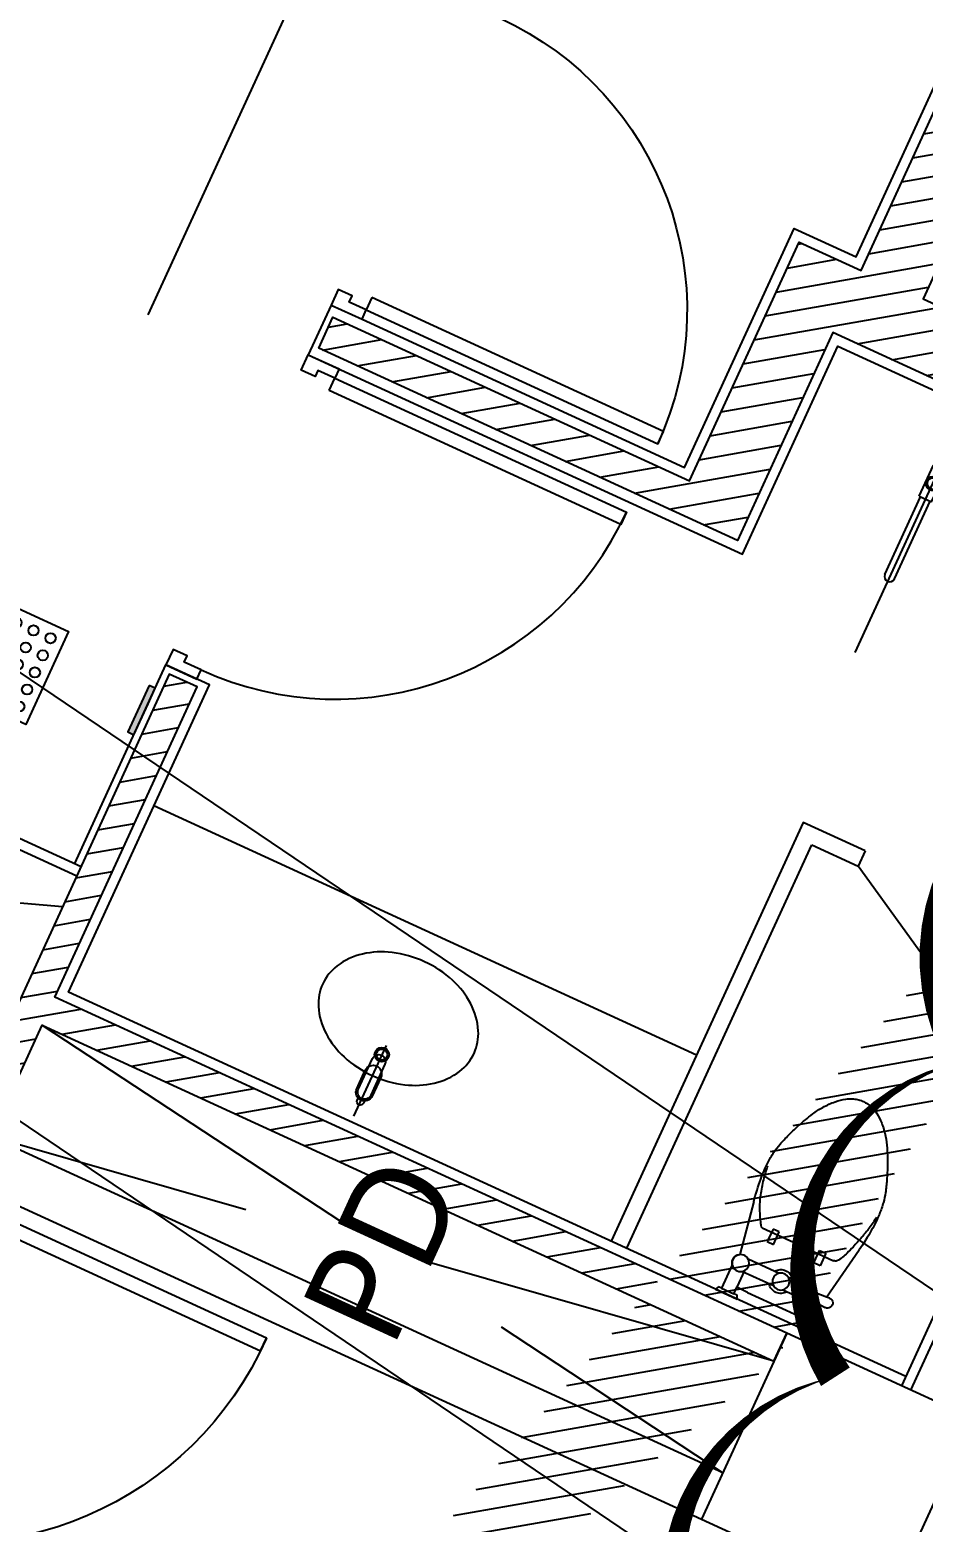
# Model space of a CAD drawing. Header units: millimetres. Extents: x -21000 to 567700, y 435000 to 850800.
# Drawn here: x 52470 to 55088, y 721113 to 725484 of the extents above; entities that cross this region are included whole.
import ezdxf
from ezdxf.enums import TextEntityAlignment as Align
from ezdxf.xclip import XClip

# ---------------------------------------------------------------- set-up
doc = ezdxf.new("R2010")
doc.units = ezdxf.units.MM
doc.header["$LTSCALE"] = 700
doc.header["$XCLIPFRAME"] = 2
for name, pattern in [('AB_Pbase$0$CEN', [62, 60, -1, 0, -1]), ('AB_Pbase$0$HID', [2.3, 1.5, -0.8]), ('AB_Pbase$0$주차장기둥$0$CEN', [62, 60, -1, 0, -1])]:
    doc.linetypes.add(name, pattern=pattern)
doc.layers.get('0').update_dxf_attribs({"color": 2})
doc.layers.add('2001 수정', color=151, linetype='Continuous', plot=False)
doc.layers.add('AB_Pbase$0$Defponts', color=161, linetype='Continuous', plot=False)
for name, color, linetype in [('AB_Pbase$0$1', 1, 'Continuous'), ('AB_Pbase$0$2', 4, 'Continuous'), ('AB_Pbase$0$AA-XXXX-CNTL', 1, 'Continuous'), ('AB_Pbase$0$AB_Pbase$0$AB_Shops$0$AB_Shops$0$점자블럭', 5, 'Continuous'), ('AB_Pbase$0$AB_Pbase$0$AB_Shops$0$FIN', 6, 'Continuous'), ('AB_Pbase$0$AB_Pbase$0$DOOR', 4, 'Continuous'), ('AB_Pbase$0$AB_Pbase$0$ELE8', 8, 'Continuous'), ('AB_Pbase$0$AB_Pbase$0$WIN', 4, 'Continuous'), ('AB_Pbase$0$AB_Pbase$0$WIN1', 1, 'Continuous'), ('AB_Pbase$0$AB_Shops$0$BF 검토1', 10, 'Continuous'), ('AB_Pbase$0$AB_Shops$0$FIN', 6, 'Continuous'), ('AB_Pbase$0$AB_Shops$0$fix', 6, 'Continuous'), ('AB_Pbase$0$AB_Shops$0$TOIL', 4, 'Continuous'), ('AB_Pbase$0$AB_Shops$0$WAL', 3, 'Continuous'), ('AB_Pbase$0$CEN', 1, 'AB_Pbase$0$CEN'), ('AB_Pbase$0$DOOR', 4, 'Continuous'), ('AB_Pbase$0$FIN', 6, 'Continuous'), ('AB_Pbase$0$fix', 6, 'Continuous'), ('AB_Pbase$0$HAT-BR', 5, 'Continuous'), ('AB_Pbase$0$INS', 8, 'Continuous'), ('AB_Pbase$0$TEX', 3, 'Continuous'), ('AB_Pbase$0$void', 1, 'AB_Pbase$0$HID'), ('AB_Pbase$0$주차장기둥$0$CEN_P', 244, 'AB_Pbase$0$주차장기둥$0$CEN'), ('MAK2', 7, 'Continuous')]:
    doc.layers.add(name, color=color, linetype=linetype)
doc.styles.add('AB_Pbase$0$돋음체', font='malgun.ttf')

# ---------------------------------------------------------------- blocks, each defined once
blk = doc.blocks.new('AB_Pbase$0$AB_Pbase$0$AB_Shops$0$AB_Shops$0$점자블럭')
at = {"layer": 'AB_Pbase$0$AB_Pbase$0$AB_Shops$0$AB_Shops$0$점자블럭', "extrusion": (0, 0, -1)}
blk.add_lwpolyline([(0, 0), (300, 0), (300, 300), (0, 300)], close=True, dxfattribs=at)
at = {"layer": 'AB_Pbase$0$AB_Pbase$0$AB_Shops$0$AB_Shops$0$점자블럭', "color": 250}
for centre in [(-259.9999998714775, 259.9999995172256), (-204.9999998714775, 259.9999995172256), (-149.9999998714775, 259.9999995172256), (-94.99999987147748, 259.9999995172256), (-39.99999987147749, 259.9999995172256), (-259.9999996945262, 204.9999995172257), (-204.9999996945262, 204.9999995172257), (-149.9999996945262, 204.9999995172257), (-94.9999996945262, 204.9999995172257), (-39.9999996945262, 204.9999995172257), (-259.9999996783445, 149.9999993076781), (-204.9999996783445, 149.9999993076781), (-149.9999996783444, 149.9999993076781), (-94.99999967834447, 149.9999993076781), (-39.99999967834447, 149.9999993076781), (-259.9999996622791, 94.99999951722565), (-204.9999996622791, 94.99999951722565), (-149.9999996622791, 94.99999951722565), (-94.99999966227917, 94.99999951722565), (-39.99999966227915, 94.99999951722565), (-259.9999991634395, 39.99999951722566), (-204.9999991634395, 39.99999951722566), (-149.9999991634395, 39.99999951722566), (-94.9999991634395, 39.99999951722566), (-39.9999991634395, 39.99999951722566)]:
    blk.add_circle(centre, 15, dxfattribs=at)
blk = doc.blocks.new('AB_Pbase$0$AB_Pbase$0$A$C2B26199C')
at = {"layer": 'AB_Pbase$0$AB_Pbase$0$ELE8'}
for p, q in [((1099.88966476405, 2015.979107109612), (1099.889664763934, 1035.979107109611)), ((1054.889664763934, 1010.979107109611), (1054.889664763934, 2000.979107109611))]:
    blk.add_line(p, q, dxfattribs=at)
at = {"layer": 'AB_Pbase$0$AB_Pbase$0$WIN'}
for points in [[(1054.889664763934, 2000.979107109611), (999.8896647639339, 2000.979107109611), (999.8896647639339, 2055.979107109612), (1099.889664763934, 2055.979107109612), (1099.889664763934, 2015.979107109612), (1054.889664763934, 2015.979107109612)], [(1054.889664763934, 1010.979107109611), (999.8896647639339, 1010.979107109611), (999.8896647639339, 955.9791071096114), (1099.889664763934, 955.9791071096114), (1099.889664763934, 995.9791071096114), (1054.889664763934, 995.9791071096114)], [(1099.889664763934, 995.9791071096114), (1099.889664763934, 1035.979107109611), (2019.889664763934, 1035.979107109611), (2019.889664763934, 995.9791071096114)]]:
    blk.add_lwpolyline(points, close=True, dxfattribs=at)
at = {"layer": 'AB_Pbase$0$AB_Pbase$0$WIN1'}
blk.add_arc((1009.992684454773, 1009.99359545805), 1009.994216182302, 359.2049491065488, 84.89349267362634, dxfattribs=at)
blk = doc.blocks.new('AB_Pbase$0$AB_Shops$0$A$C4FB110F822')
at = {"layer": 'AB_Pbase$0$AB_Shops$0$fix'}
for p, q in [((19.9999122453446, 669.9999723160581), (14.9999122453446, 679.9999723160581)), ((14.9999122453446, 679.9999723160581), (84.99991224534459, 679.9999723160581)), ((29.9999122453446, 669.9999723160581), (19.9999122453446, 669.9999723160581)), ((29.9999122453446, 594.9999723160581), (29.9999122453446, 669.9999723160581)), ((29.9999122453446, 669.9999723160581), (69.9999122453446, 669.9999723160581)), ((79.99991224534459, 669.9999723160581), (69.9999122453446, 669.9999723160581)), ((69.9999122453446, 669.9999723160581), (69.9999122453446, 648.6742866164712)), ((84.99991224534459, 679.9999723160581), (79.99991224534459, 669.9999723160581)), ((69.9999122453446, 594.9999723160581), (69.9999122453446, 648.6742866164712)), ((104.9999122453446, 649.9999723160581), (179.9999122453445, 649.9999723160581)), ((179.9999122453445, 649.9999723160581), (254.9999122453446, 649.9999723160581)), ((309.9999122453446, 624.9999723160581), (315.6083778537868, 594.1534114695095)), ((64.9999122453446, 599.9999723160581), (164.9999122453446, 599.9999723160581)), ((194.9999122453446, 599.9999723160581), (244.9999122453446, 599.9999723160581)), ((244.9999122453446, 599.9999723160581), (244.9999122453446, 559.9999723160581)), ((315.6083778537868, 594.1534114695095), (329.9999122453446, 594.9999723160581)), ((9.999912245344603, 399.9999723160581), (37.90365844467306, 558.1212007786088)), ((64.9999122453446, 559.9999723160581), (164.9999122453446, 559.9999723160581)), ((244.9999122453446, 559.9999723160581), (194.9999122453446, 559.9999723160581)), ((320.7866255321132, 565.5419303580128), (349.9999122453446, 399.9999723160581)), ((329.9999122453446, 564.9999723160581), (320.7866255321132, 565.5419303580128)), ((94.99991224534459, 489.9999723160581), (114.9999122453446, 489.9999723160581)), ((94.99991224534459, 449.9999723160581), (94.99991224534459, 489.9999723160581)), ((114.9999122453446, 489.9999723160581), (114.9999122453446, 449.9999723160581)), ((244.9999122453446, 489.9999723160581), (244.9999122453446, 449.9999723160581)), ((264.9999122453446, 489.9999723160581), (244.9999122453446, 489.9999723160581)), ((264.9999122453446, 449.9999723160581), (264.9999122453446, 489.9999723160581)), ((64.9999122453446, 459.9999723160581), (179.9999122453445, 459.9999723160581)), ((114.9999122453446, 449.9999723160581), (94.99991224534459, 449.9999723160581)), ((179.9999122453445, 459.9999723160581), (294.9999122453446, 459.9999723160581)), ((244.9999122453446, 449.9999723160581), (264.9999122453446, 449.9999723160581))]:
    blk.add_line(p, q, dxfattribs=at)
blk.add_lwpolyline([(244.9999122453446, 589.9999723160581), (315.6083778537868, 594.1534114695095, -1.060552139172139)], format="xyb", dxfattribs=at)
blk.add_lwpolyline([(320.7866255321132, 565.5419303580128), (244.9999122453446, 569.9999723160581)], dxfattribs=at)
for centre in [(49.99991224522819, 579.9999723160579), (179.9999122452282, 579.9999723160579)]:
    blk.add_circle(centre, 25, dxfattribs=at)
for centre, radius, start, end in [((104.9999122452282, 187.3120806773368), 462.6878916386614, 90, 94.33828019308694), ((179.9999122452282, 579.9999723160579), 35, 34.84990458307976, 145.1500954169202), ((254.9999122452282, 187.3120806773368), 462.6878916386591, 84.28940686283221, 90), ((300.5407742450771, 642.7207006755925), 5.007892861838731, 27.07367623966936, 84.28940686283221), ((287.1561884058465, 635.8792198957818), 20.03962587393787, 14.03624346630874, 27.07367623966936), ((63.09576623656903, 579.8641143534041), 250.9958226551364, 10.35969067646496, 14.03624346630874), ((49.99991224522819, 579.9999723160579), 24.99999999999957, 143.1301023522383, 241.0628350596093), ((330.882265186432, 579.9999723160579), 15.02592914640565, 266.6335393343915, 93.36646066560851), ((179.9999122452282, 579.9999723160579), 35, 214.8499045830797, 325.1500954157596), ((462.9205761660414, 205.7383035116072), 474.7441460026528, 150.4325217491055, 153.434948822922), ((201.7101663437497, 353.9304185126384), 174.4246808526998, 143.1301023522383, 150.4325217491055), ((64.99991224522819, 456.4631090864714), 3.536863229518325, 90, 143.1301023522383), ((294.9999122452282, 447.6648842347493), 12.3350880812726, 45, 90), ((264.9965037788788, 417.6614757682837), 54.76631525190739, 24.07220106356321, 45), ((49.05606106648338, 321.1923553227389), 291.2754398081298, 20.55604521948588, 24.07220106356321), ((773.3654340762002, 267.5046929873933), 774.7786257793753, 170.153423215945, 175.2363583103815), ((246.0459304874821, 309.1589081278943), 234.3671925443863, 157.1946631479394, 164.054604097302), ((309.1262162732018, 282.635483458027), 302.7968243644601, 153.434948822922, 157.1946631479394), ((-205.9874211635615, 225.551049486472), 563.6619982322017, 18.02862339224456, 20.55604521948588), ((-681.930976948206, 70.64470103554777), 1064.179975015591, 15.94539590269801, 18.02862339224456), ((-413.3656095857441, 267.5046929873933), 774.7786257794189, 4.763641689618332, 9.846576784054994), ((596.7983107263279, 208.9439423453005), 599.1551742680816, 164.054604097302, 168.3434564677672), ((-454.6518595535015, 135.5815917197324), 827.8061249909329, 13.58335858829651, 15.94539590269801), ((441.1272633156332, 295.1912072174891), 441.3888461211421, 175.2363583103815, 181.972332511057), ((340.2430702711281, 261.8710787486925), 337.1974044408194, 168.3434564677672, 175.6012946440453), ((112.5109686123032, 272.6183602338133), 244.3228351035419, 4.398705355954731, 13.58335858829651), ((-81.12743882506038, 295.1912072174891), 441.3888461211603, 358.0276674889429, 4.763641689618332), ((303.3548949004908, 290.4466988426575), 303.5348078835146, 181.972332511057, 188.746162262682), ((56.64492958996561, 290.4466988426575), 303.5348078835154, 351.2538377373179, 358.0276674889429), ((213.7866315922293, 276.6669660260377), 212.9127640500219, 188.746162262682, 196.8361067577728), ((146.2131928983435, 276.6669660260377), 212.9127640500247, 343.1638932422272, 351.2538377373179), ((446.337941941485, 347.0382848169829), 455.8782645918433, 196.8361067577728, 198.4349488193626), ((968.9340844448016, 521.2369989846775), 1006.742966834653, 198.4349488193626, 199.5108267501704), ((550.1384533067755, 372.8446215984586), 562.4344272738459, 199.5108267501704, 203.9624889767793), ((-190.1386288163194, 372.8446215984586), 562.434427273905, 336.0375110232208, 340.4891732498297), ((-608.9342599597003, 521.2369989865401), 1006.742966840367, 340.4891732498297, 341.5650511793192), ((-86.33811745335696, 347.0382848177978), 455.8782645944271, 341.5650511793192, 343.1638932422272), ((846.6032273841847, 504.6067434106661), 886.8610276216903, 203.9624889767793, 207.5072779851506), ((-486.6034028937283, 504.6067434106661), 886.8610276217933, 332.4927220148493, 336.0375110232208), ((252.7080969387025, 195.3486179123574), 217.2700971621849, 207.5072779851506, 216.8698976465944), ((107.2917275518703, 195.3486179123574), 217.2700971621588, 323.1301023522383, 332.4927220148493), ((297.3605410508171, 228.8379509964434), 273.0856523023216, 216.8698976465944, 225.2191760865379), ((62.63928343975567, 228.8379509964434), 273.0856523022855, 314.780823913462, 323.1301023522383), ((221.2086435950187, 152.1011989533144), 164.9762604796724, 225.2191760865379, 236.3099324722858), ((175.506780604861, 83.54840446819435), 82.5860552822108, 236.3099324722858, 252.0099396890379), ((183.3247404923021, 107.6238214546756), 107.8990203371602, 252.0099396890379, 260.5376777915632), ((179.9999122452282, 87.67485197281349), 87.67487965682994, 260.5376777915632, 270), ((179.9999122452282, 87.67485197292989), 87.67487965685177, 270, 279.4623222084368), ((176.6750839982704, 107.6238214546756), 107.8990203371878, 279.4623222084368, 287.9900603109621), ((184.4930438855954, 83.54840446819435), 82.58605528220757, 287.9900603109621, 303.6900675277141), ((138.7911808955541, 152.1011989533144), 164.976260479664, 303.6900675277141, 314.780823913462)]:
    blk.add_arc(centre, radius, start, end, dxfattribs=at)
blk = doc.blocks.new('AB_Pbase$0$basin22')
at = {"layer": 'AB_Pbase$0$fix'}
blk.add_line((-2.037268e-10, -270.4532828896772), (1.6589183e-09, -498.0952663987408), dxfattribs=at)
for points in [[(-2.037268e-10, -367, 0.0774187245895405), (97.75841340215992, -351.7720655880403, 0.0871303006921753), (174.4660330263723, -311.556026027305, 0.1056426630968527), (227.5054667087097, -249.0422670019325, 0.1238996188866737), (243.9999999997963, -183.5, 0.1238996188870748), (227.5054667087097, -117.9577329978346, 0.1056426630964291), (174.4660330263723, -55.44397397269495, 0.0871303006950405), (97.75841340029729, -15.2279344110284, 0.0774187245867685), (-2.037268e-10, 0, 0.0774187245874939), (-97.75841340070473, -15.22793441126123, 0.0871303006940359), (-174.4660330267796, -55.44397397246211, 0.1056426630973625), (-227.5054667091172, -117.9577329980675, 0.1238996188863817), (-244.0000000002037, -183.5, 0.1238996188868078), (-227.5054667091172, -249.0422670021653, 0.1056426630968673), (-174.4660330267796, -311.556026027305, 0.0871303006940397), (-97.75841340070473, -351.7720655887388, 0.0774187245876061)], [(19.99999999979627, -421.5349359668326, -0.4142135623730935), (-2.037268e-10, -441.5349359668325, -0.4142135623731064), (-20.00000000020373, -421.5349359668326), (-20.00000000020373, -321.5349359668326, -0.4142135623730935), (-2.037268e-10, -301.5349359668326, -0.4142135623730935), (20.00000000165892, -321.5349359668326)], [(25.00000000165892, -421.5349359649698, -0.4142135623730951), (-2.037268e-10, -446.5349359668326, -0.4142135623731056), (-24.99999999834108, -421.5349359649698), (-24.99999999834108, -361.5349359649699, -0.4142135623730951), (-2.037268e-10, -336.5349359668325, -0.4142135623730951), (25.00000000165892, -361.5349359649699)]]:
    blk.add_lwpolyline(points, format="xyb", close=True, dxfattribs=at)
blk.add_lwpolyline([(9.999999999796273, -444.4478144410531), (10.00000000165892, -451.5349359649698, -0.4142135623730951), (-2.037268e-10, -461.5349359668325, -0.4142135623731217), (-9.99999999834108, -451.5349359649698), (-10.00000000020373, -444.4478144410531)], format="xyb", dxfattribs=at)
for radius in [21.14004633651394, 16.14004633651393]:
    blk.add_circle((-2.037268e-10, -299.4360542357899), radius, dxfattribs=at)
blk = doc.blocks.new('AB_Pbase$0$D1000', base_point=(743247.4796857892, 415396.8531674221))
at = {"layer": 'AB_Pbase$0$DOOR'}
for points in [[(743317.479685789, 415396.8531674221), (743277.4796857891, 415396.8531674221), (743277.4796857891, 416336.8531674222), (743317.479685789, 416336.8531674222)], [(743277.4796857891, 415396.8531674221), (743277.4796857891, 415341.8531674221), (743297.4796857891, 415341.8531674221), (743297.4796857891, 415296.8531674221), (743247.4796857892, 415296.8531674221), (743247.4796857892, 415396.8531674221)], [(744217.4796857891, 415396.8531674221), (744217.4796857891, 415341.8531674221), (744197.4796857891, 415341.8531674221), (744197.4796857891, 415296.8531674221), (744247.4796857891, 415296.8531674221), (744247.4796857891, 415396.8531674221)]]:
    blk.add_lwpolyline(points, close=True, dxfattribs=at)
blk.add_arc((743277.4796857896, 415396.8531674226), 939.9999999995925, 0, 90, dxfattribs=at)
blk = doc.blocks.new('AB_Pbase$0$AB_Pbase_지하1층_골조')
for p, q in [((55052.23021125776, 721499.8680989565), (57471.10111469021, 726771.4016059008)), ((54501.00517399595, 721257.6884996862), (50474.64328710685, 723105.2054056348)), ((50412.08628280489, 722968.8726465041), (54438.44688846142, 721121.3563284513))]:
    blk.add_line(p, q)
blk.add_lwpolyline([(54983.77920624608, 720871.1277233589), (55234.00722344202, 721416.4587598938), (54688.6761869042, 721666.6867770898), (54438.44816970784, 721121.3557405513)], close=True)
blk = doc.blocks.new('AB_Pbase$0$주차장기둥$0$cen 1bl 지하')
at = {"layer": 'AB_Pbase$0$주차장기둥$0$CEN_P', "color": 5}
blk.add_line((-6399.851964357891, 38422.19904794544), (137746.9405417815, 25630.0437706965), dxfattribs=at)
blk = doc.blocks.new('AB_Pbase$0$주차장기둥')
at = {"rotation": 1.99999810188403}
blk.add_blockref('AB_Pbase$0$주차장기둥$0$cen 1bl 지하', (-253925.7830964138, 27513.87086453778), dxfattribs=at)
blk = doc.blocks.new('AB_Pbase$0$A$C03857614')
at = {"layer": 'AB_Pbase$0$2'}
for p, q in [((369.4099412930664, -91.92040485562757, 9.25013784336e-05), (369.4099412930664, -89.92040485562757, 9.24077798045e-05)), ((377.4099412930663, -99.92040485562757, 9.17585763089e-05), (412.4099412930664, -99.92040485562757, 9.17847690306e-05)), ((379.4099412930663, -289.9204048556276, 7.93923697826e-05), (379.4099412930663, -99.92040485562757, 9.24077798045e-05)), ((410.4099412930663, -289.9204048556276, 7.93923697826e-05), (410.4099412930663, -99.92040485562757, 9.24077798045e-05)), ((420.4099412930664, -91.92040485562757, 9.25013784336e-05), (420.4099412930664, -89.92040485562757, 9.24077798045e-05)), ((969.4099412930663, -91.92040485562757, 9.25013784336e-05), (969.4099412930663, -89.92040485562757, 9.24077798045e-05)), ((1012.409941293066, -99.92040485562757, 9.17585763089e-05), (977.4099412930663, -99.92040485562757, 9.17847690306e-05)), ((979.4099412930663, -289.9204048556276, 7.93923697826e-05), (979.4099412930663, -99.92040485562757, 9.24077798045e-05)), ((1010.409941293066, -289.9204048556276, 7.93923697826e-05), (1010.409941293066, -99.92040485562757, 9.24077798045e-05)), ((1020.409941293066, -91.92040485562757, 9.25013784336e-05), (1020.409941293066, -89.92040485562757, 9.24077798045e-05)), ((374.9099412930664, -389.9204048556276, 0.0001530559714069), (374.9099412930664, -289.9204048556276, -1.1214476426e-06)), ((374.9099412930664, -289.9204048556276, -1.1214476426e-06), (414.9099412930663, -289.9204048556276, -1.1214476425e-06)), ((414.9099412930663, -324.4204048556276, 5.20697619294e-05), (414.9099412930663, -289.9204048556276, -1.1214476426e-06)), ((1014.909941293066, -289.9204048556276, -1.1214476426e-06), (974.9099412930663, -289.9204048556276, -1.1214476425e-06)), ((974.9099412930663, -324.4204048556276, 5.20697619294e-05), (974.9099412930663, -289.9204048556276, -1.1214476426e-06)), ((1014.909941293066, -389.9204048556276, 0.0001530559714069), (1014.909941293066, -289.9204048556276, -1.1214476426e-06)), ((394.9099412930664, -324.4204048556276, -1.1214476426e-06), (994.9099412930664, -324.4204048556276, -3.69721693847e-05)), ((374.9099412930664, -389.9204048556276, -1.1214476426e-06), (414.9099412930663, -389.9204048556276, -1.1214476425e-06)), ((379.4099412930663, -639.9204048556275, 5.19915065786e-05), (379.4099412930663, -389.9204048556276, 7.25421539816e-05)), ((394.9099412930664, -355.4204048556276, -1.1214476426e-06), (994.9099412930664, -355.4204048556276, -3.69721693847e-05)), ((410.4099412930663, -639.9204048556275, 5.19915065786e-05), (410.4099412930663, -389.9204048556276, 7.25421539816e-05)), ((414.9099412930663, -389.9204048556276, 0.0001530559714069), (414.9099412930663, -355.4204048556276, 9.98647618348e-05)), ((974.9099412930663, -389.9204048556276, 0.0001530559714069), (974.9099412930663, -355.4204048556276, 9.98647618348e-05)), ((1014.909941293066, -389.9204048556276, -1.1214476426e-06), (974.9099412930663, -389.9204048556276, -1.1214476425e-06)), ((979.4099412930663, -639.9204048556275, 5.19915065786e-05), (979.4099412930663, -389.9204048556276, 7.25421539816e-05)), ((1010.409941293066, -639.9204048556275, 5.19915065786e-05), (1010.409941293066, -389.9204048556276, 7.25421539816e-05))]:
    blk.add_line(p, q, dxfattribs=at)
at = {"layer": 'AB_Pbase$0$2', "extrusion": (-7.483635e-10, -9.35986291e-08, 0.9999999999999957)}
for centre in [(377.4099412763026, -91.92040486469895, 0.0001008285494042), (977.4099412763026, -91.920404864699, 0.0001003795313189)]:
    blk.add_arc(centre, 8, 180, 270, dxfattribs=at)
at = {"layer": 'AB_Pbase$0$2', "extrusion": (7.483635e-10, -9.35986291e-08, 0.9999999999999957)}
for centre in [(412.4099412763024, -91.92040487005399, 0.0001014196217563), (1012.409941276302, -91.92040487005396, 0.0001018686398411)]:
    blk.add_arc(centre, 8, 270, 0, dxfattribs=at)
at = {"layer": 'AB_Pbase$0$2'}
for centre, radius, start, end in [((394.9099412930664, -339.9204048556276, 7.59672618821e-05), 20, 50.80503257089579, 309.1949674291042), ((394.9099412930664, -339.9204048556276, 7.59672618821e-05), 15.5, 90, 270), ((994.9099412930664, -339.9204048556276, 7.59672618821e-05), 20, 230.8050325708958, 129.1949674291042), ((994.9099412930664, -339.9204048556276, 7.59672618821e-05), 15.5, 270, 90), ((394.9099412930664, -639.9204048556275, 5.19915065786e-05), 15.5, 180, 0), ((994.9099412930664, -639.9204048556275, 5.19915065786e-05), 15.5, 180, 0)]:
    blk.add_arc(centre, radius, start, end, dxfattribs=at)
at = {"layer": 'AB_Pbase$0$CEN', "ltscale": 0.1}
for p, q in [((394.9099412930664, 29.72910207277164, 2.21233544644e-05), (394.9099412930664, -884.5585096776485, 2.21233544644e-05)), ((994.9099412930664, 29.72910207277164, 2.21233544644e-05), (994.9099412930664, -884.5585096776485, 2.21233544644e-05))]:
    blk.add_line(p, q, dxfattribs=at)
blk = doc.blocks.new('AB_Pbase')
at = {"layer": 'AB_Pbase$0$HAT-BR'}
h = blk.add_hatch(dxfattribs=at)
h.set_pattern_fill('ANSI31', color=256, scale=20, angle=145)
h.set_pattern_definition([(189.9999999999997, (0, 0), (11.02665928185004, -62.53529231627521), [])])
edge = h.paths.add_edge_path()
edge.add_line((56186.59785169744, 723972.0358549951), (54823.26943040031, 724597.6062787184))
edge.add_line((54823.26943040035, 724597.6062787184), (54543.83206097807, 723988.6606672924))
edge.add_line((54543.83206097808, 723988.6606672924), (53316.83727517005, 724551.6736846945))
edge.add_line((53316.83727517016, 724551.6736846946), (53358.54806856046, 724642.5593811355))
edge.add_line((53358.54806856034, 724642.5593811354), (54403.76632876705, 724162.9554794813))
edge.add_line((54403.76632876715, 724162.9554794811), (54724.90175729128, 724862.7926299793))
edge.add_line((54724.9017572913, 724862.7926299794), (54906.67876947052, 724779.3832909144))
edge.add_line((54906.67876947025, 724779.3832909144), (55215.29332402802, 725451.958236016))
edge.add_line((55215.29332402819, 725451.958236016), (55397.07033619107, 725368.548896916))
edge.add_line((55397.07033619112, 725368.548896916), (55088.4557816433, 724695.973951852))
edge.add_line((55088.4557816433, 724695.9739518522), (56270.00719075246, 724153.8128671347))
edge.add_line((56270.00719075231, 724153.8128671348), (56186.59747992812, 723972.0360255827))
edge.add_line((54651.1421249305, 721584.8874279571), (54688.67586632462, 721666.6872950797))
edge.add_line((54688.67586632458, 721666.6872950797), (52543.70668533581, 722650.9176967002))
edge.add_line((52543.70668533581, 722650.9176967002), (52960.73766401203, 723559.8101110241))
edge.add_line((52960.73766401206, 723559.8101110241), (52878.93769559245, 723597.3444571726))
edge.add_line((52878.93769559253, 723597.3444571723), (52274.23601697763, 722279.4536218795))
edge.add_line((52274.23601697763, 722279.4536218795), (52356.035672444, 722241.9194193481))
edge.add_line((52356.03567244405, 722241.9194193479), (52506.17248274007, 722569.1180412032))
edge.add_line((52506.17248273997, 722569.1180412034), (54651.14166374783, 721584.8876395966))
edge.add_line((50380.41086501163, 718032.2864254424), (49698.74706931817, 718345.0714469266))
edge.add_line((49698.74706931834, 718345.0714469266), (49661.21286677116, 718263.2717914291))
edge.add_line((49661.212866771, 718263.2717914291), (50342.87666242964, 717950.4867699442))
edge.add_line((49717.30661937904, 716587.1591786165), (49035.64282367601, 716899.9442001279))
edge.add_line((49035.6428236759, 716899.9442001279), (48998.10862113864, 716818.1445446473))
edge.add_line((48998.10862113886, 716818.1445446473), (49679.7724168177, 716505.3595232068))
h.paths.add_polyline_path([(53882.42759535446, 725568.4385827564), (53800.61756556353, 725605.9775456577), (53963.27557281736, 725960.4375490837), (53581.54417201424, 726135.5970121034), (53619.07837445667, 726217.3966676582), (54000.81009768236, 726042.2370566572), (55047.59737225258, 728323.538710565), (55129.39702771833, 728286.004507974)])
h.paths.add_polyline_path([(42880.95448236065, 697708.070218126), (42799.15482929643, 697745.6044260565), (45343.13967079875, 703289.803297506), (45424.9393262686, 703252.2690949156)])
edge = h.paths.add_edge_path()
edge.add_line((50380.41086501163, 718032.2864254424), (50342.87610964024, 717950.4870236375))
edge.add_line((49717.30661937904, 716587.1591786165), (49679.77186410389, 716505.35977681))
edge.add_line((51013.36503545766, 715431.328893207), (48469.38019398656, 709887.1300217296))
edge.add_line((48469.38019398663, 709887.1300217297), (48387.58053849105, 709924.6642242972))
edge.add_line((48387.58053849111, 709924.6642242972), (50931.56537999472, 715468.86309576))
edge.add_line((50931.56537999456, 715468.86309576), (51013.36502730626, 715431.3288754747))
edge.add_line((48219.15217679842, 709341.7989852024), (45675.16733534158, 703797.6001137563))
edge.add_line((45675.16733534167, 703797.6001137563), (45593.3676798584, 703835.134316325))
edge.add_line((45593.36767985829, 703835.134316325), (48137.35252134742, 709379.3331877879))
edge.add_line((48137.35252134748, 709379.3331877879), (48219.15216868334, 709341.7989674704))
at = {"layer": 'AB_Pbase$0$AA-XXXX-CNTL'}
blk.add_line((52816.90981294435, 724649.037461732), (55223.26937798019, 729893.3045709126), dxfattribs=at)
at = {"layer": 'AB_Pbase$0$AB_Pbase$0$AB_Shops$0$FIN'}
for points in [[(50474.64329094071, 723105.2054054595), (50820.79209791374, 723859.5801146026), (52620.38451562363, 723033.8276591746)], [(52566.16844521837, 722915.6726012828), (50501.90984275573, 723092.6940045957), (50835.54724888713, 723819.8021619322), (52607.87311475948, 723006.561107412)]]:
    blk.add_lwpolyline(points, dxfattribs=at)
at = {"layer": 'AB_Pbase$0$AB_Shops$0$BF 검토1', "color": 6}
blk.add_lwpolyline([(52819.64472493466, 723564.037646615), (52757.08772066797, 723427.7048875171), (52775.26542188169, 723419.363953553), (52816.97009137839, 723510.2524596835), (52837.82242616108, 723555.6967127095), (52819.64472493466, 723564.037646615)], dxfattribs=at)
at = {"layer": 'AB_Pbase$0$AB_Shops$0$BF 검토1', "color": 8}
blk.add_solid([(52837.82242616108, 723555.6967127095), (52819.64472493466, 723564.037646615), (52775.26542188169, 723419.363953553), (52757.08772066797, 723427.7048875171)], dxfattribs=at)
at = {"layer": 'AB_Pbase$0$AB_Shops$0$FIN'}
for points in [[(53352.8816513564, 724678.1666123043), (53286.14814687562, 724532.7480787702), (54558.58717416937, 723948.8827319376), (54838.02454359969, 724557.8283434523), (56146.82146722907, 723957.279984416), (55024.96365937988, 721512.3794997939)], [(55037.47566195925, 721539.6461464765), (52583.4846380228, 722665.6728476285), (52996.34537280353, 723565.4767828821), (52869.10116604048, 723623.8634570771), (52869.10168704232, 723623.863218047)], [(52602.20681442414, 723042.1685930787), (52869.10110788619, 723623.8634836915)], [(54424.26315503909, 722481.1714133625), (52833.7128927958, 723211.0037751943)]]:
    blk.add_lwpolyline(points, dxfattribs=at)
at = {"layer": 'AB_Pbase$0$AB_Shops$0$TOIL'}
for points in [[(54918.82515097639, 723079.4254999764), (54737.04819664757, 723162.8352529559), (54174.0351377828, 721935.840376854)], [(54219.47939087726, 721914.9880421617), (54761.63823051395, 723096.534558445)], [(54761.63978943498, 723096.5387043963), (54897.97292536011, 723033.9811968502)], [(54918.82359841137, 723079.4221163098), (54897.97137275608, 723033.9778131254)]]:
    blk.add_lwpolyline(points, dxfattribs=at)
blk.add_lwpolyline([(55464.15594695875, 722829.1975343525), (55443.30372139401, 722783.753231198, -0.1293266955800548), (55249.59167084968, 722547.8074742776), (54897.97208450228, 723033.9799400711)], format="xyb", dxfattribs=at)
at = {"layer": 'AB_Pbase$0$AB_Shops$0$WAL'}
blk.add_lwpolyline([(56186.59785169744, 723972.0358549951), (54823.26943040035, 724597.6062787184), (54543.83206097808, 723988.6606672924), (53316.83727517016, 724551.6736846946), (53358.54806856034, 724642.5593811354), (54403.76632876715, 724162.9554794811), (54724.9017572913, 724862.7926299794), (54906.67876947025, 724779.3832909144), (55215.29332402819, 725451.958236016), (55397.07033619112, 725368.548896916), (55088.4557816433, 724695.9739518522), (56270.00719075231, 724153.8128671348), (56186.59747992818, 723972.0360255827)], dxfattribs=at)
at = {"layer": 'AB_Pbase$0$FIN'}
blk.add_lwpolyline([(53443.77027426465, 724636.4621972824), (54389.01117783064, 724202.7334321523), (54710.146606324, 724902.5705826659), (54891.92361850329, 724819.1612436009), (55200.5381730773, 725491.7361886716), (55436.84828889112, 725383.304047888), (55128.23373433763, 724710.7291028708), (56255.253019141, 724193.5903704762), (57443.83907883946, 726783.9109345818)], dxfattribs=at)
at = {"layer": 'AB_Pbase$0$TEX'}
blk.add_lwpolyline([(54651.1421249305, 721584.8874279571), (54688.67586632458, 721666.6872950797), (52543.70668533581, 722650.9176967002), (52960.73766401206, 723559.8101110241), (52878.93769559253, 723597.3444571723), (52274.23601697763, 722279.4536218795), (52356.03567244405, 722241.9194193479), (52506.17248273997, 722569.1180412034), (54651.14166374783, 721584.8876395966)], dxfattribs=at)
at = {"layer": 'AB_Pbase$0$void'}
for p, q in [((52506.17248276249, 722569.1180412025), (54501.00441317592, 721257.6892196984)), ((54651.14122346308, 721584.8878416109), (52356.03567244405, 722241.9194193479))]:
    blk.add_line(p, q, dxfattribs=at)
for name, p, rotation in [('AB_Pbase$0$AB_Pbase_지하1층_골조', (-6.7507498898e-06, -3.3393152989e-06), 359.9999999999999), ('AB_Pbase$0$주차장기둥', (231892.5219283827, 539971.4727125298), 329.0000000345588), ('AB_Pbase$0$AB_Pbase$0$AB_Shops$0$AB_Shops$0$점자블럭', (52311.2675869408, 723846.8118413475), 155.3517270733238)]:
    blk.add_blockref(name, p, dxfattribs=dict(rotation=rotation))
at = {"layer": 'AB_Pbase$0$1', "rotation": 335.355954393864}
blk.add_blockref('AB_Pbase$0$A$C03857614', (54898.30333818056, 724629.0475376614, -9.24077798045e-05), dxfattribs=at)
at = {"layer": 'AB_Pbase$0$AB_Pbase$0$DOOR', "xscale": -0.9999999999999936, "rotation": 155.3517270733238}
blk.add_blockref('AB_Pbase$0$AB_Pbase$0$A$C2B26199C', (51742.85294707431, 723399.0560288875), dxfattribs=at)
at = {"layer": 'AB_Pbase$0$AB_Shops$0$fix', "rotation": 335.3517270733239}
blk.add_blockref('AB_Pbase$0$basin22', (53626.82282459282, 722754.6601802254), dxfattribs=at)
at = {"layer": 'AB_Pbase$0$AB_Shops$0$fix', "xscale": -0.9999999999999936, "rotation": 155.3517270733238}
blk.add_blockref('AB_Pbase$0$AB_Shops$0$A$C4FB110F822', (54749.59512549152, 722419.9135365197), dxfattribs=at)
at = {"layer": 'AB_Pbase$0$INS', "xscale": -0.9999999999999877, "rotation": 245.3517270781783}
blk.add_blockref('AB_Pbase$0$D1000', (53443.77012952379, 724636.4620383765), dxfattribs=at)
at = {"layer": 'AB_Pbase$0$INS', "rotation": 245.3517270781784}
blk.add_blockref('AB_Pbase$0$D1000', (53377.03668092807, 724491.0433136016), dxfattribs=at)
at = {"layer": 'AB_Pbase$0$Defponts', "style": 'AB_Pbase$0$돋음체'}
blk.add_text('PD', height=299.9999999999996, rotation=65.35172695170627, dxfattribs=at).set_placement((53503.58848483391, 721913.4037065811), align=Align.MIDDLE)

msp = doc.modelspace()

# ---------------------------------------------------------------- block references
ref = msp.add_blockref('AB_Pbase', (1.00299076e-08, -1.3533281e-09))
XClip(ref).set_block_clipping_path([(-1.50175765e-08, 445500.00000001484), (493845.7187941075, 839949.3912975936)])

# ---------------------------------------------------------------- next in the draw order: linework, layer by layer
at = {"layer": '2001 수정'}
msp.add_lwpolyline([(57898.39890722324, 725569.8156147611, 0, 100, 0.52056705), (56922.6787336666, 725788.8364880004, 0, 100, 0.52056705), (56347.19292343954, 725240.2678677217, 0, 100, 0.52056705), (55968.19141879836, 724314.8718122514, 0, 100, 0.52056705), (55589.18991415716, 723389.4757567814, 0, 100, 0.52056705), (55210.18840951597, 722464.0797013112, 0, 100, 0.52056705), (54831.18690487478, 721538.683645841, 0, 100, 0.52056705), (54452.18540023359, 720613.2875903709, 0, 100, 0.52056705), (54073.1838955924, 719687.8915349006, 0, 100, 0.52056705), (54243.96647063225, 718953.4368130002, 0, 100, 0.52056705), (54932.04505447971, 719022.3705663382, 0, 100, 0.52056705), (55345.26810337017, 719933.0004098342, 0, 100, 0.52056705), (55758.49115226064, 720843.6302533305, 0, 100, 0.52056705), (56171.71420115112, 721754.2600968264, 0, 100, 0.52056705), (56584.93725004158, 722664.8899403226, 0, 100, 0.52056705), (57225.48115558842, 723088.5961848819, 0, 100, 0.52056705), (58188.91831298467, 722820.6617829321, 0, 100, 0.52056705), (58435.20149290418, 723727.4941128077, 0, 100, 0.52056705), (58637.19233533518, 724706.8815231689, 0, 100, 0.52056705)], format="xyseb", close=True, dxfattribs=at)
at = {"layer": 'MAK2'}
msp.add_line((43919.80407337084, 728049.7013934552), (99012.57270458323, 690789.2275461851), dxfattribs=at)

doc.saveas('drawing.dxf')
